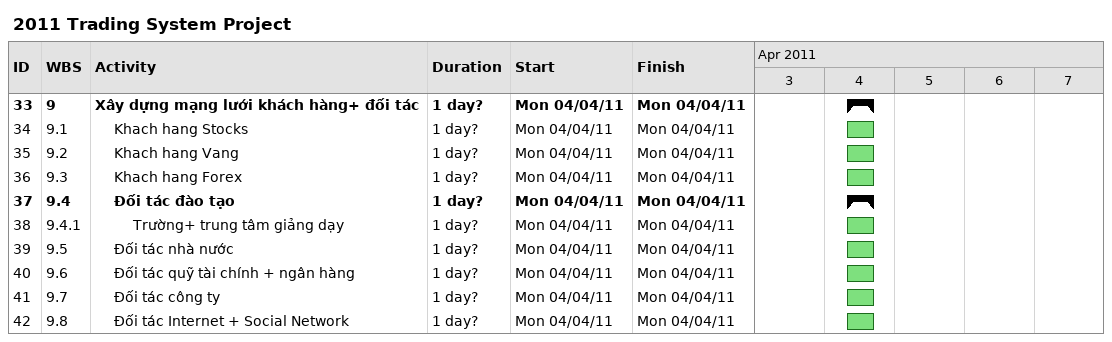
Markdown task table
2011 Trading System Project

| ID | WBS | Task | Duration | Start | Finish |
|---|---|---|---|---|---|
| 33 | 9 | **Xây dựng mạng lưới khách hàng+ đối tác** | 1d? | 2011-04-04 | 2011-04-04 |
| 34 | 9.1 | Khach hang Stocks | 1d? | 2011-04-04 | 2011-04-04 |
| 35 | 9.2 | Khach hang Vang | 1d? | 2011-04-04 | 2011-04-04 |
| 36 | 9.3 | Khach hang Forex | 1d? | 2011-04-04 | 2011-04-04 |
| 37 | 9.4 | **Đối tác đào tạo** | 1d? | 2011-04-04 | 2011-04-04 |
| 38 | 9.4.1 | Trường+ trung tâm giảng dạy | 1d? | 2011-04-04 | 2011-04-04 |
| 39 | 9.5 | Đối tác nhà nước | 1d? | 2011-04-04 | 2011-04-04 |
| 40 | 9.6 | Đối tác quỹ tài chính + ngân hàng | 1d? | 2011-04-04 | 2011-04-04 |
| 41 | 9.7 | Đối tác công ty | 1d? | 2011-04-04 | 2011-04-04 |
| 42 | 9.8 | Đối tác Internet + Social Network | 1d? | 2011-04-04 | 2011-04-04 |
